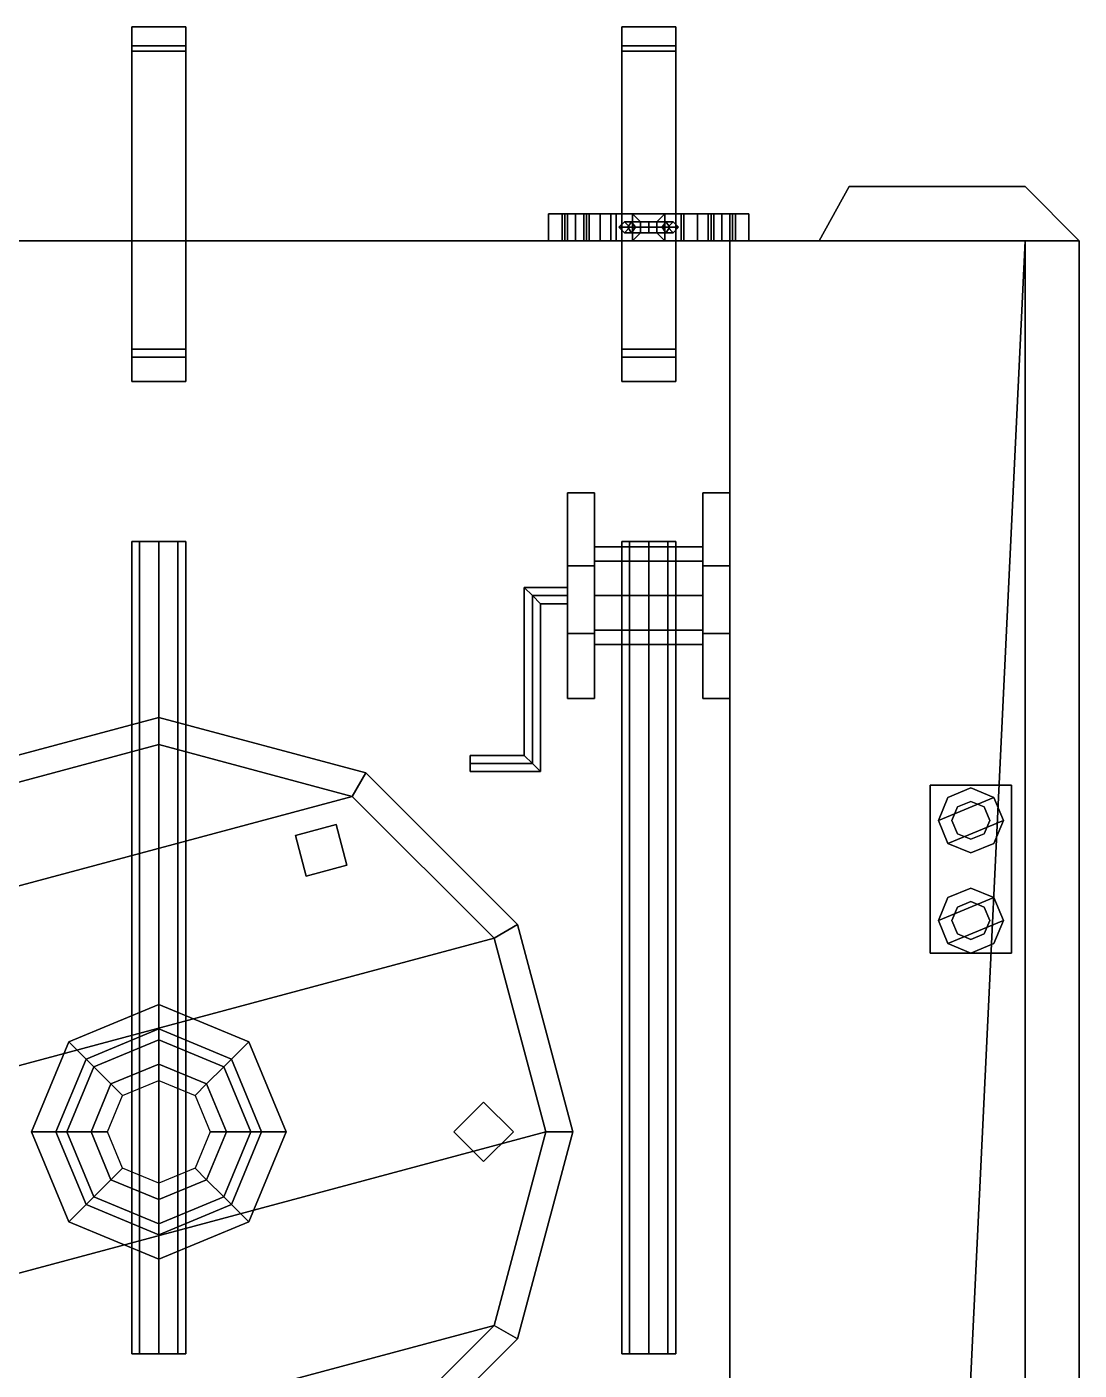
# Model space of a CAD drawing. Extents: x -3.4 to 3.4, y -22.9 to 23.6.
# Drawn here: x -0.487 to 3.4, y 18.62 to 23.58 of the extents above; entities that cross this region are included whole.
import ezdxf

# ---------------------------------------------------------------- set-up
doc = ezdxf.new("R2010")
doc.units = 0
doc.layers.get('0').update_dxf_attribs({"linetype": 'CONTINUOUS'})
doc.layers.add('SUPERSTRUCTURE', color=3, linetype='CONTINUOUS')

msp = doc.modelspace()

# ---------------------------------------------------------------- linework, layer by layer
for points in [[(0.1, 23.58, -0.13), (0.1, 23.58, -1.1), (-0.1, 23.58, -1.1), (-0.1, 23.58, -0.13)], [(-0.1, 23.58, -1.1), (-0.1, 22.27, -1.1), (-0.1, 22.27, -0.13), (-0.1, 23.58, -0.13)], [(0.1, 23.58, -1.1), (0.1, 23.51, -1.17), (-0.1, 23.51, -1.17), (-0.1, 23.58, -1.1)], [(-0.1, 23.51, -1.17), (-0.1, 22.39, -1.17), (-0.1, 22.27, -1.1), (-0.1, 23.58, -1.1)], [(0.1, 23.49, -0.07), (0.1, 23.58, -0.13), (-0.1, 23.58, -0.13), (-0.1, 23.49, -0.07)], [(-0.1, 23.58, -0.13), (-0.1, 22.27, -0.13), (-0.1, 22.36, -0.07), (-0.1, 23.49, -0.07)], [(0.1, 22.27, -0.13), (0.1, 22.27, -1.1), (0.1, 23.58, -1.1), (0.1, 23.58, -0.13)], [(0.1, 22.27, -1.1), (0.1, 22.39, -1.17), (0.1, 23.51, -1.17), (0.1, 23.58, -1.1)], [(0.1, 22.36, -0.07), (0.1, 22.27, -0.13), (0.1, 23.58, -0.13), (0.1, 23.49, -0.07)], [(1.71, 23.58, -1.1), (1.71, 22.27, -1.1), (1.71, 22.27, -0.13), (1.71, 23.58, -0.13)], [(1.91, 23.58, -0.13), (1.91, 23.58, -1.1), (1.71, 23.58, -1.1), (1.71, 23.58, -0.13)], [(1.71, 23.51, -1.17), (1.71, 22.39, -1.17), (1.71, 22.27, -1.1), (1.71, 23.58, -1.1)], [(1.91, 23.58, -1.1), (1.91, 23.51, -1.17), (1.71, 23.51, -1.17), (1.71, 23.58, -1.1)], [(1.71, 23.58, -0.13), (1.71, 22.27, -0.13), (1.71, 22.36, -0.07), (1.71, 23.49, -0.07)], [(1.91, 23.49, -0.07), (1.91, 23.58, -0.13), (1.71, 23.58, -0.13), (1.71, 23.49, -0.07)], [(1.91, 22.27, -0.13), (1.91, 22.27, -1.1), (1.91, 23.58, -1.1), (1.91, 23.58, -0.13)], [(1.91, 22.27, -1.1), (1.91, 22.39, -1.17), (1.91, 23.51, -1.17), (1.91, 23.58, -1.1)], [(1.91, 22.36, -0.07), (1.91, 22.27, -0.13), (1.91, 23.58, -0.13), (1.91, 23.49, -0.07)], [(0.1, 23.51, -1.17), (0.1, 22.39, -1.17), (-0.1, 22.39, -1.17), (-0.1, 23.51, -1.17)], [(-0.1, 23.49, -0.07), (-0.1, 22.36, -0.07), (0.1, 22.36, -0.07), (0.1, 23.49, -0.07)], [(1.91, 23.51, -1.17), (1.91, 22.39, -1.17), (1.71, 22.39, -1.17), (1.71, 23.51, -1.17)], [(1.71, 23.49, -0.07), (1.71, 22.36, -0.07), (1.91, 22.36, -0.07), (1.91, 23.49, -0.07)], [(2.55, 22.99, 1.36), (2.44, 22.79, 1.36), (2.44, 22.79, 1.56), (2.55, 22.99, 1.56)], [(3.2, 22.99, 1.36), (3.4, 22.79, 1.36), (2.44, 22.79, 1.36), (2.55, 22.99, 1.36)], [(2.55, 22.99, 1.56), (2.44, 22.79, 1.56), (3.4, 22.79, 1.56), (3.2, 22.99, 1.56)], [(3.2, 22.99, 1.56), (3.2, 22.99, 1.36), (2.55, 22.99, 1.36), (2.55, 22.99, 1.56)], [(3.4, 22.79, 1.56), (3.4, 22.79, 1.36), (3.2, 22.99, 1.36), (3.2, 22.99, 1.56)], [(1.58, 22.89, 0.53), (1.49, 22.89, 0.5), (1.44, 22.89, 0.54), (1.59, 22.89, 0.59)], [(1.59, 22.89, 0.59), (1.44, 22.89, 0.54), (1.44, 22.89, 0.67), (1.5, 22.89, 0.7)], [(1.44, 22.89, 0.54), (1.49, 22.89, 0.5), (1.49, 22.79, 0.5), (1.44, 22.79, 0.54)], [(1.44, 22.89, 0.67), (1.44, 22.89, 0.54), (1.44, 22.79, 0.54), (1.44, 22.79, 0.67)], [(1.5, 22.89, 0.7), (1.44, 22.89, 0.67), (1.44, 22.79, 0.67), (1.5, 22.79, 0.7)], [(1.63, 22.89, 0.47), (1.57, 22.89, 0.41), (1.49, 22.89, 0.5), (1.58, 22.89, 0.53)], [(1.49, 22.89, 0.5), (1.57, 22.89, 0.41), (1.57, 22.79, 0.41), (1.49, 22.79, 0.5)], [(2.12, 22.89, 0.25), (1.5, 22.89, 0.25), (1.51, 22.89, 0.33), (2.11, 22.89, 0.33)], [(1.54, 22.79, 0.25), (1.5, 22.79, 0.25), (1.5, 22.89, 0.25), (1.54, 22.89, 0.25)], [(1.51, 22.89, 0.33), (1.5, 22.89, 0.25), (1.5, 22.79, 0.25), (1.51, 22.79, 0.33)], [(1.5, 22.79, 0.7), (1.59, 22.79, 0.59), (1.59, 22.89, 0.59), (1.5, 22.89, 0.7)], [(1.69, 22.89, 0.33), (1.51, 22.89, 0.33), (1.51, 22.79, 0.33), (1.69, 22.79, 0.33)], [(1.94, 22.89, 0.14), (1.67, 22.89, 0.14), (1.54, 22.89, 0.25), (2.08, 22.89, 0.25)], [(1.54, 22.89, 0.25), (1.67, 22.89, 0.14), (1.67, 22.79, 0.14), (1.54, 22.79, 0.25)], [(1.75, 22.89, 0.41), (1.69, 22.89, 0.33), (1.57, 22.89, 0.41), (1.63, 22.89, 0.47)], [(1.57, 22.89, 0.41), (1.69, 22.89, 0.33), (1.69, 22.79, 0.33), (1.57, 22.79, 0.41)], [(1.58, 22.79, 0.53), (1.63, 22.79, 0.47), (1.63, 22.89, 0.47), (1.58, 22.89, 0.53)], [(1.59, 22.79, 0.59), (1.58, 22.79, 0.53), (1.58, 22.89, 0.53), (1.59, 22.89, 0.59)], [(1.63, 22.79, 0.47), (1.75, 22.79, 0.41), (1.75, 22.89, 0.41), (1.63, 22.89, 0.47)], [(1.94, 22.79, 0.14), (1.67, 22.79, 0.14), (1.67, 22.89, 0.14), (1.94, 22.89, 0.14)], [(1.93, 22.89, 0.33), (1.69, 22.89, 0.33), (1.75, 22.89, 0.41), (1.87, 22.89, 0.41)], [(1.78, 22.86, 1.33), (1.75, 22.89, 0.41), (1.75, 22.79, 0.41), (1.78, 22.82, 1.33)], [(1.87, 22.89, 0.41), (1.75, 22.89, 0.41), (1.78, 22.86, 1.33), (1.84, 22.86, 1.33)], [(1.84, 22.82, 1.33), (1.87, 22.79, 0.41), (1.87, 22.89, 0.41), (1.84, 22.86, 1.33)], [(2.05, 22.89, 0.41), (1.93, 22.89, 0.33), (1.87, 22.89, 0.41), (1.99, 22.89, 0.47)], [(1.99, 22.89, 0.47), (1.87, 22.89, 0.41), (1.87, 22.79, 0.41), (1.99, 22.79, 0.47)], [(2.11, 22.89, 0.33), (1.93, 22.89, 0.33), (1.93, 22.79, 0.33), (2.11, 22.79, 0.33)], [(2.05, 22.79, 0.41), (1.93, 22.79, 0.33), (1.93, 22.89, 0.33), (2.05, 22.89, 0.41)], [(2.08, 22.79, 0.25), (1.94, 22.79, 0.14), (1.94, 22.89, 0.14), (2.08, 22.89, 0.25)], [(2.13, 22.89, 0.5), (2.05, 22.89, 0.41), (1.99, 22.89, 0.47), (2.04, 22.89, 0.53)], [(2.04, 22.89, 0.53), (1.99, 22.89, 0.47), (1.99, 22.79, 0.47), (2.04, 22.79, 0.53)], [(2.12, 22.89, 0.7), (2.03, 22.89, 0.59), (2.03, 22.79, 0.59), (2.12, 22.79, 0.7)], [(2.18, 22.89, 0.67), (2.18, 22.89, 0.54), (2.03, 22.89, 0.59), (2.12, 22.89, 0.7)], [(2.03, 22.89, 0.59), (2.04, 22.89, 0.53), (2.04, 22.79, 0.53), (2.03, 22.79, 0.59)], [(2.18, 22.89, 0.54), (2.13, 22.89, 0.5), (2.04, 22.89, 0.53), (2.03, 22.89, 0.59)], [(2.13, 22.79, 0.5), (2.05, 22.79, 0.41), (2.05, 22.89, 0.41), (2.13, 22.89, 0.5)], [(2.12, 22.79, 0.25), (2.08, 22.79, 0.25), (2.08, 22.89, 0.25), (2.12, 22.89, 0.25)], [(2.11, 22.79, 0.33), (2.12, 22.79, 0.25), (2.12, 22.89, 0.25), (2.11, 22.89, 0.33)], [(2.12, 22.79, 0.7), (2.18, 22.79, 0.67), (2.18, 22.89, 0.67), (2.12, 22.89, 0.7)], [(2.18, 22.79, 0.54), (2.13, 22.79, 0.5), (2.13, 22.89, 0.5), (2.18, 22.89, 0.54)], [(2.18, 22.79, 0.67), (2.18, 22.79, 0.54), (2.18, 22.89, 0.54), (2.18, 22.89, 0.67)], [(1.72, 22.86, 1.42), (1.7, 22.84, 1.42), (1.7322, 22.84, 1.4978), (1.7464, 22.86, 1.4836)], [(1.7464, 22.86, 1.3564), (1.7322, 22.84, 1.3422), (1.7, 22.84, 1.42), (1.72, 22.86, 1.42)], [(1.7, 22.84, 1.42), (1.72, 22.82, 1.42), (1.7464, 22.82, 1.4836), (1.7322, 22.84, 1.4978)], [(1.7322, 22.84, 1.3422), (1.7464, 22.82, 1.3564), (1.72, 22.82, 1.42), (1.7, 22.84, 1.42)], [(1.74, 22.84, 1.42), (1.72, 22.86, 1.42), (1.7464, 22.86, 1.4836), (1.7605, 22.84, 1.4695)], [(1.7605, 22.84, 1.3705), (1.7464, 22.86, 1.3564), (1.72, 22.86, 1.42), (1.74, 22.84, 1.42)], [(1.72, 22.82, 1.42), (1.74, 22.84, 1.42), (1.7605, 22.84, 1.4695), (1.7464, 22.82, 1.4836)], [(1.7464, 22.82, 1.3564), (1.7605, 22.84, 1.3705), (1.74, 22.84, 1.42), (1.72, 22.82, 1.42)], [(1.7464, 22.86, 1.4836), (1.7322, 22.84, 1.4978), (1.81, 22.84, 1.53), (1.81, 22.86, 1.51)], [(1.81, 22.86, 1.33), (1.81, 22.84, 1.31), (1.7322, 22.84, 1.3422), (1.7464, 22.86, 1.3564)], [(1.7322, 22.84, 1.4978), (1.7464, 22.82, 1.4836), (1.81, 22.82, 1.51), (1.81, 22.84, 1.53)], [(1.81, 22.84, 1.31), (1.81, 22.82, 1.33), (1.7464, 22.82, 1.3564), (1.7322, 22.84, 1.3422)], [(1.7605, 22.84, 1.4695), (1.7464, 22.86, 1.4836), (1.81, 22.86, 1.51), (1.81, 22.84, 1.49)], [(1.81, 22.84, 1.35), (1.81, 22.86, 1.33), (1.7464, 22.86, 1.3564), (1.7605, 22.84, 1.3705)], [(1.7464, 22.82, 1.4836), (1.7605, 22.84, 1.4695), (1.81, 22.84, 1.49), (1.81, 22.82, 1.51)], [(1.81, 22.82, 1.33), (1.81, 22.84, 1.35), (1.7605, 22.84, 1.3705), (1.7464, 22.82, 1.3564)], [(1.84, 22.86, 1.33), (1.78, 22.86, 1.33), (1.78, 22.82, 1.33), (1.84, 22.82, 1.33)], [(1.8736, 22.86, 1.3564), (1.8878, 22.84, 1.3422), (1.81, 22.84, 1.31), (1.81, 22.86, 1.33)], [(1.8595, 22.84, 1.3705), (1.8736, 22.86, 1.3564), (1.81, 22.86, 1.33), (1.81, 22.84, 1.35)], [(1.81, 22.86, 1.51), (1.81, 22.84, 1.53), (1.8878, 22.84, 1.4978), (1.8736, 22.86, 1.4836)], [(1.81, 22.84, 1.49), (1.81, 22.86, 1.51), (1.8736, 22.86, 1.4836), (1.8595, 22.84, 1.4695)], [(1.8878, 22.84, 1.3422), (1.8736, 22.82, 1.3564), (1.81, 22.82, 1.33), (1.81, 22.84, 1.31)], [(1.8736, 22.82, 1.3564), (1.8595, 22.84, 1.3705), (1.81, 22.84, 1.35), (1.81, 22.82, 1.33)], [(1.81, 22.84, 1.53), (1.81, 22.82, 1.51), (1.8736, 22.82, 1.4836), (1.8878, 22.84, 1.4978)], [(1.81, 22.82, 1.51), (1.81, 22.84, 1.49), (1.8595, 22.84, 1.4695), (1.8736, 22.82, 1.4836)], [(1.88, 22.84, 1.42), (1.9, 22.86, 1.42), (1.8736, 22.86, 1.3564), (1.8595, 22.84, 1.3705)], [(1.8595, 22.84, 1.4695), (1.8736, 22.86, 1.4836), (1.9, 22.86, 1.42), (1.88, 22.84, 1.42)], [(1.9, 22.82, 1.42), (1.88, 22.84, 1.42), (1.8595, 22.84, 1.3705), (1.8736, 22.82, 1.3564)], [(1.8736, 22.82, 1.4836), (1.8595, 22.84, 1.4695), (1.88, 22.84, 1.42), (1.9, 22.82, 1.42)], [(1.9, 22.86, 1.42), (1.92, 22.84, 1.42), (1.8878, 22.84, 1.3422), (1.8736, 22.86, 1.3564)], [(1.8736, 22.86, 1.4836), (1.8878, 22.84, 1.4978), (1.92, 22.84, 1.42), (1.9, 22.86, 1.42)], [(1.92, 22.84, 1.42), (1.9, 22.82, 1.42), (1.8736, 22.82, 1.3564), (1.8878, 22.84, 1.3422)], [(1.8878, 22.84, 1.4978), (1.8736, 22.82, 1.4836), (1.9, 22.82, 1.42), (1.92, 22.84, 1.42)], [(3.2, 22.79, 1.36), (3.2, 22.79), (-3.2, 22.79), (-3.2, 22.79, 1.36)], [(3.2, 22.79), (2.7, 12.33, -1.51), (-2.7, 12.33, -1.51), (-3.2, 22.79)], [(3.2, 22.79, 1.6), (3.2, 22.79, 1.56), (-3.2, 22.79, 1.56), (-3.2, 22.79, 1.6)], [(2.44, 22.79, 1.56), (2.44, 22.79, 1.36), (-2.44, 22.79, 1.36), (-2.44, 22.79, 1.56)], [(2.11, 22.79, 1.6), (2.11, 10.5, 0.82), (3.2, 10.5, 0.82), (3.2, 22.79, 1.6)], [(3.2, 22.79), (3.2, 10.5, -1.26), (2.7, 12.33, -1.51), (3.2, 22.79)], [(3.2, 10.5, 0.58), (3.2, 10.5), (3.2, 22.79), (3.2, 22.79, 1.36)], [(3.4, 22.79, 1.36), (3.4, 10.5, 0.58), (3.2, 10.5, 0.58), (3.2, 22.79, 1.36)], [(3.2, 22.79, 1.56), (3.2, 10.5, 0.78), (3.4, 10.5, 0.78), (3.4, 22.79, 1.56)], [(3.2, 22.79), (3.2, 10.5), (3.2, 10.5, -1.26), (3.2, 22.79)], [(3.2, 22.79, 1.6), (3.2, 10.5, 0.82), (3.2, 10.5, 0.78), (3.2, 22.79, 1.56)], [(3.4, 10.5, 0.78), (3.4, 10.5, 0.58), (3.4, 22.79, 1.36), (3.4, 22.79, 1.56)], [(-0.1, 22.27, -1.1), (-0.1, 22.39, -1.17), (0.1, 22.39, -1.17), (0.1, 22.27, -1.1)], [(1.71, 22.27, -1.1), (1.71, 22.39, -1.17), (1.91, 22.39, -1.17), (1.91, 22.27, -1.1)], [(-0.1, 22.36, -0.07), (-0.1, 22.27, -0.13), (0.1, 22.27, -0.13), (0.1, 22.36, -0.07)], [(1.71, 22.36, -0.07), (1.71, 22.27, -0.13), (1.91, 22.27, -0.13), (1.91, 22.36, -0.07)], [(-0.1, 22.27, -0.13), (-0.1, 22.27, -1.1), (0.1, 22.27, -1.1), (0.1, 22.27, -0.13)], [(1.71, 22.27, -0.13), (1.71, 22.27, -1.1), (1.91, 22.27, -1.1), (1.91, 22.27, -0.13)], [(1.61, 21.59, 2.87), (1.61, 21.86, 2.57), (1.51, 21.86, 2.57), (1.51, 21.59, 2.87)], [(1.61, 21.86, 2.57), (1.61, 21.86, 1.83), (1.51, 21.86, 1.83), (1.51, 21.86, 2.57)], [(1.51, 21.86, 1.83), (1.51, 21.1, 1.87), (1.51, 21.1, 2.57), (1.51, 21.86, 2.57)], [(1.51, 21.86, 2.57), (1.51, 21.1, 2.57), (1.51, 21.34, 2.87), (1.51, 21.59, 2.87)], [(1.61, 21.1, 2.57), (1.61, 21.1, 1.87), (1.61, 21.86, 1.83), (1.61, 21.86, 2.57)], [(1.61, 21.34, 2.87), (1.61, 21.1, 2.57), (1.61, 21.86, 2.57), (1.61, 21.59, 2.87)], [(2.01, 21.86, 1.83), (2.01, 21.1, 1.87), (2.01, 21.1, 2.57), (2.01, 21.86, 2.57)], [(2.11, 21.86, 2.57), (2.11, 21.86, 1.83), (2.01, 21.86, 1.83), (2.01, 21.86, 2.57)], [(2.01, 21.86, 2.57), (2.01, 21.1, 2.57), (2.01, 21.34, 2.87), (2.01, 21.59, 2.87)], [(2.11, 21.59, 2.87), (2.11, 21.86, 2.57), (2.01, 21.86, 2.57), (2.01, 21.59, 2.87)], [(2.11, 21.1, 2.57), (2.11, 21.1, 1.87), (2.11, 21.86, 1.83), (2.11, 21.86, 2.57)], [(2.11, 21.34, 2.87), (2.11, 21.1, 2.57), (2.11, 21.86, 2.57), (2.11, 21.59, 2.87)], [(-0.1, 21.68, -0.71), (-0.0707, 21.68, -0.7807), (-0.0707, 18.68, -0.4807), (-0.1, 18.68, -0.41)], [(-0.0707, 21.68, -0.6393), (-0.1, 21.68, -0.71), (-0.1, 18.68, -0.41), (-0.0707, 18.68, -0.3393)], [(-0.0707, 21.68, -0.7807), (0, 21.68, -0.81), (0, 18.68, -0.51), (-0.0707, 18.68, -0.4807)], [(0, 21.68, -0.61), (-0.0707, 21.68, -0.6393), (-0.0707, 18.68, -0.3393), (0, 18.68, -0.31)], [(0, 21.68, -0.81), (0.0707, 21.68, -0.7807), (0.0707, 18.68, -0.4807), (0, 18.68, -0.51)], [(0.0707, 21.68, -0.6393), (0, 21.68, -0.61), (0, 18.68, -0.31), (0.0707, 18.68, -0.3393)], [(0.0707, 21.68, -0.7807), (0.1, 21.68, -0.71), (0.1, 18.68, -0.41), (0.0707, 18.68, -0.4807)], [(0.1, 21.68, -0.71), (0.0707, 21.68, -0.6393), (0.0707, 18.68, -0.3393), (0.1, 18.68, -0.41)], [(1.7393, 21.68, -0.6393), (1.71, 21.68, -0.71), (1.71, 18.68, -0.41), (1.7393, 18.68, -0.3393)], [(1.71, 21.68, -0.71), (1.7393, 21.68, -0.7807), (1.7393, 18.68, -0.4807), (1.71, 18.68, -0.41)], [(1.81, 21.68, -0.61), (1.7393, 21.68, -0.6393), (1.7393, 18.68, -0.3393), (1.81, 18.68, -0.31)], [(1.7393, 21.68, -0.7807), (1.81, 21.68, -0.81), (1.81, 18.68, -0.51), (1.7393, 18.68, -0.4807)], [(1.8807, 21.68, -0.6393), (1.81, 21.68, -0.61), (1.81, 18.68, -0.31), (1.8807, 18.68, -0.3393)], [(1.81, 21.68, -0.81), (1.8807, 21.68, -0.7807), (1.8807, 18.68, -0.4807), (1.81, 18.68, -0.51)], [(1.91, 21.68, -0.71), (1.8807, 21.68, -0.6393), (1.8807, 18.68, -0.3393), (1.91, 18.68, -0.41)], [(1.8807, 21.68, -0.7807), (1.91, 21.68, -0.71), (1.91, 18.68, -0.41), (1.8807, 18.68, -0.4807)], [(2.01, 21.6073, 2.5773), (2.01, 21.66, 2.45), (1.61, 21.66, 2.45), (1.61, 21.6073, 2.5773)], [(2.01, 21.66, 2.45), (2.01, 21.6073, 2.3227), (1.61, 21.6073, 2.3227), (1.61, 21.66, 2.45)], [(1.51, 21.59, 2.87), (1.51, 21.34, 2.87), (1.61, 21.34, 2.87), (1.61, 21.59, 2.87)], [(2.01, 21.48, 2.63), (2.01, 21.6073, 2.5773), (1.61, 21.6073, 2.5773), (1.61, 21.48, 2.63)], [(2.01, 21.6073, 2.3227), (2.01, 21.48, 2.27), (1.61, 21.48, 2.27), (1.61, 21.6073, 2.3227)], [(2.01, 21.59, 2.87), (2.01, 21.34, 2.87), (2.11, 21.34, 2.87), (2.11, 21.59, 2.87)], [(1.38, 21.48, 2.48), (1.35, 21.51, 2.45), (1.35, 20.89, 2.45), (1.38, 20.86, 2.48)], [(1.35, 21.51, 2.45), (1.38, 21.48, 2.42), (1.38, 20.86, 2.42), (1.35, 20.89, 2.45)], [(1.51, 21.48, 2.48), (1.51, 21.51, 2.45), (1.35, 21.51, 2.45), (1.38, 21.48, 2.48)], [(1.51, 21.51, 2.45), (1.51, 21.48, 2.42), (1.38, 21.48, 2.42), (1.35, 21.51, 2.45)], [(1.41, 21.45, 2.45), (1.38, 21.48, 2.48), (1.38, 20.86, 2.48), (1.41, 20.83, 2.45)], [(1.38, 21.48, 2.42), (1.41, 21.45, 2.45), (1.41, 20.83, 2.45), (1.38, 20.86, 2.42)], [(1.51, 21.45, 2.45), (1.51, 21.48, 2.48), (1.38, 21.48, 2.48), (1.41, 21.45, 2.45)], [(1.51, 21.48, 2.42), (1.51, 21.45, 2.45), (1.41, 21.45, 2.45), (1.38, 21.48, 2.42)], [(2.01, 21.3527, 2.5773), (2.01, 21.48, 2.63), (1.61, 21.48, 2.63), (1.61, 21.3527, 2.5773)], [(2.01, 21.48, 2.27), (2.01, 21.3527, 2.3227), (1.61, 21.3527, 2.3227), (1.61, 21.48, 2.27)], [(1.51, 21.34, 2.87), (1.51, 21.1, 2.57), (1.61, 21.1, 2.57), (1.61, 21.34, 2.87)], [(2.01, 21.3, 2.45), (2.01, 21.3527, 2.5773), (1.61, 21.3527, 2.5773), (1.61, 21.3, 2.45)], [(2.01, 21.3527, 2.3227), (2.01, 21.3, 2.45), (1.61, 21.3, 2.45), (1.61, 21.3527, 2.3227)], [(2.01, 21.34, 2.87), (2.01, 21.1, 2.57), (2.11, 21.1, 2.57), (2.11, 21.34, 2.87)], [(1.51, 21.1, 2.57), (1.51, 21.1, 1.87), (1.61, 21.1, 1.87), (1.61, 21.1, 2.57)], [(2.01, 21.1, 2.57), (2.01, 21.1, 1.87), (2.11, 21.1, 1.87), (2.11, 21.1, 2.57)], [(1.38, 20.86, 2.48), (1.35, 20.89, 2.45), (1.15, 20.89, 2.45), (1.15, 20.86, 2.48)], [(1.35, 20.89, 2.45), (1.38, 20.86, 2.42), (1.15, 20.86, 2.42), (1.15, 20.89, 2.45)], [(1.15, 20.86, 2.48), (1.15, 20.89, 2.45), (1.15, 20.86, 2.42), (1.15, 20.83, 2.45)], [(1.41, 20.83, 2.45), (1.38, 20.86, 2.48), (1.15, 20.86, 2.48), (1.15, 20.83, 2.45)], [(1.38, 20.86, 2.42), (1.41, 20.83, 2.45), (1.15, 20.83, 2.45), (1.15, 20.86, 2.42)], [(3.15, 20.78, 1.48), (3.15, 20.78, 1.47), (2.85, 20.78, 1.47), (2.85, 20.78, 1.48)], [(2.85, 20.78, 1.47), (2.85, 20.16, 1.43), (2.85, 20.16, 1.48), (2.85, 20.78, 1.48)], [(2.85, 20.78, 1.48), (2.85, 20.16, 1.48), (3.15, 20.16, 1.48), (3.15, 20.78, 1.48)], [(3, 20.77, 1.77), (2.9151, 20.7349, 1.77), (2.88, 20.65, 1.77), (3.0849, 20.7349, 1.77)], [(2.9151, 20.7349, 1.72), (2.88, 20.65, 1.72), (2.88, 20.65, 1.77), (2.9151, 20.7349, 1.77)], [(3.0849, 20.7349, 1.77), (2.88, 20.65, 1.77), (2.9151, 20.5651, 1.77), (3.12, 20.65, 1.77)], [(3, 20.77, 1.72), (2.9151, 20.7349, 1.72), (2.9151, 20.7349, 1.77), (3, 20.77, 1.77)], [(3.0849, 20.7349, 1.72), (3, 20.77, 1.72), (3, 20.77, 1.77), (3.0849, 20.7349, 1.77)], [(3.12, 20.65, 1.72), (3.0849, 20.7349, 1.72), (3.0849, 20.7349, 1.77), (3.12, 20.65, 1.77)], [(3.15, 20.16, 1.48), (3.15, 20.16, 1.43), (3.15, 20.78, 1.47), (3.15, 20.78, 1.48)], [(2.9505, 20.6995, 1.48), (2.93, 20.65, 1.48), (2.93, 20.65, 1.72), (2.9505, 20.6995, 1.72)], [(3, 20.72, 1.48), (2.9505, 20.6995, 1.48), (2.9505, 20.6995, 1.72), (3, 20.72, 1.72)], [(3.0495, 20.6995, 1.48), (3, 20.72, 1.48), (3, 20.72, 1.72), (3.0495, 20.6995, 1.72)], [(3.07, 20.65, 1.48), (3.0495, 20.6995, 1.48), (3.0495, 20.6995, 1.72), (3.07, 20.65, 1.72)], [(2.88, 20.65, 1.72), (2.9151, 20.5651, 1.72), (2.9151, 20.5651, 1.77), (2.88, 20.65, 1.77)], [(3.12, 20.65, 1.77), (2.9151, 20.5651, 1.77), (3, 20.53, 1.77), (3.0849, 20.5651, 1.77)], [(2.93, 20.65, 1.48), (2.9505, 20.6005, 1.48), (2.9505, 20.6005, 1.72), (2.93, 20.65, 1.72)], [(3.0495, 20.6005, 1.48), (3.07, 20.65, 1.48), (3.07, 20.65, 1.72), (3.0495, 20.6005, 1.72)], [(3.0849, 20.5651, 1.72), (3.12, 20.65, 1.72), (3.12, 20.65, 1.77), (3.0849, 20.5651, 1.77)], [(2.9505, 20.6005, 1.48), (3, 20.58, 1.48), (3, 20.58, 1.72), (2.9505, 20.6005, 1.72)], [(3, 20.58, 1.48), (3.0495, 20.6005, 1.48), (3.0495, 20.6005, 1.72), (3, 20.58, 1.72)], [(2.9151, 20.5651, 1.72), (3, 20.53, 1.72), (3, 20.53, 1.77), (2.9151, 20.5651, 1.77)], [(3, 20.53, 1.72), (3.0849, 20.5651, 1.72), (3.0849, 20.5651, 1.77), (3, 20.53, 1.77)], [(3, 20.4, 1.77), (2.9151, 20.3649, 1.77), (2.88, 20.28, 1.77), (3.0849, 20.3649, 1.77)], [(3, 20.4, 1.72), (2.9151, 20.3649, 1.72), (2.9151, 20.3649, 1.77), (3, 20.4, 1.77)], [(3.0849, 20.3649, 1.72), (3, 20.4, 1.72), (3, 20.4, 1.77), (3.0849, 20.3649, 1.77)], [(2.9151, 20.3649, 1.72), (2.88, 20.28, 1.72), (2.88, 20.28, 1.77), (2.9151, 20.3649, 1.77)], [(3.0849, 20.3649, 1.77), (2.88, 20.28, 1.77), (2.9151, 20.1951, 1.77), (3.12, 20.28, 1.77)], [(3, 20.35, 1.48), (2.9505, 20.3295, 1.48), (2.9505, 20.3295, 1.72), (3, 20.35, 1.72)], [(3.0495, 20.3295, 1.48), (3, 20.35, 1.48), (3, 20.35, 1.72), (3.0495, 20.3295, 1.72)], [(3.12, 20.28, 1.72), (3.0849, 20.3649, 1.72), (3.0849, 20.3649, 1.77), (3.12, 20.28, 1.77)], [(2.9505, 20.3295, 1.48), (2.93, 20.28, 1.48), (2.93, 20.28, 1.72), (2.9505, 20.3295, 1.72)], [(3.07, 20.28, 1.48), (3.0495, 20.3295, 1.48), (3.0495, 20.3295, 1.72), (3.07, 20.28, 1.72)], [(2.88, 20.28, 1.72), (2.9151, 20.1951, 1.72), (2.9151, 20.1951, 1.77), (2.88, 20.28, 1.77)], [(3.12, 20.28, 1.77), (2.9151, 20.1951, 1.77), (3, 20.16, 1.77), (3.0849, 20.1951, 1.77)], [(2.93, 20.28, 1.48), (2.9505, 20.2305, 1.48), (2.9505, 20.2305, 1.72), (2.93, 20.28, 1.72)], [(3.0495, 20.2305, 1.48), (3.07, 20.28, 1.48), (3.07, 20.28, 1.72), (3.0495, 20.2305, 1.72)], [(3.0849, 20.1951, 1.72), (3.12, 20.28, 1.72), (3.12, 20.28, 1.77), (3.0849, 20.1951, 1.77)], [(2.9151, 20.1951, 1.72), (3, 20.16, 1.72), (3, 20.16, 1.77), (2.9151, 20.1951, 1.77)], [(2.9505, 20.2305, 1.48), (3, 20.21, 1.48), (3, 20.21, 1.72), (2.9505, 20.2305, 1.72)], [(3, 20.21, 1.48), (3.0495, 20.2305, 1.48), (3.0495, 20.2305, 1.72), (3, 20.21, 1.72)], [(3, 20.16, 1.72), (3.0849, 20.1951, 1.72), (3.0849, 20.1951, 1.77), (3, 20.16, 1.77)], [(2.85, 20.16, 1.48), (2.85, 20.16, 1.43), (3.15, 20.16, 1.43), (3.15, 20.16, 1.48)], [(0, 19.97, 2.47), (-0.3323, 19.8323, 2.47), (-0.3323, 19.8323, 2.5), (0, 19.97, 2.5)], [(0, 19.97, 2.5), (-0.3323, 19.8323, 2.5), (-0.2687, 19.7687, 2.5), (0, 19.88, 2.5)], [(0.3323, 19.8323, 2.47), (0, 19.97, 2.47), (0, 19.97, 2.5), (0.3323, 19.8323, 2.5)], [(0.3323, 19.8323, 2.5), (0, 19.97, 2.5), (0, 19.88, 2.5), (0.2687, 19.7687, 2.5)], [(0, 19.88, 2.5), (-0.2687, 19.7687, 2.5), (-0.2404, 19.7404, 2.56), (0, 19.84, 2.56)], [(0.2687, 19.7687, 2.5), (0, 19.88, 2.5), (0, 19.84, 2.56), (0.2404, 19.7404, 2.56)], [(-0.3323, 19.8323, 2.47), (-0.47, 19.5, 2.47), (-0.47, 19.5, 2.5), (-0.3323, 19.8323, 2.5)], [(-0.3323, 19.8323, 2.5), (-0.47, 19.5, 2.5), (-0.38, 19.5, 2.5), (-0.2687, 19.7687, 2.5)], [(0, 19.84, 2.56), (-0.2404, 19.7404, 2.56), (-0.1768, 19.6768, 2.56), (0, 19.75, 2.56)], [(0.2404, 19.7404, 2.56), (0, 19.84, 2.56), (0, 19.75, 2.56), (0.1768, 19.6768, 2.56)], [(0.47, 19.5, 2.5), (0.3323, 19.8323, 2.5), (0.2687, 19.7687, 2.5), (0.38, 19.5, 2.5)], [(0.47, 19.5, 2.47), (0.3323, 19.8323, 2.47), (0.3323, 19.8323, 2.5), (0.47, 19.5, 2.5)], [(-0.2687, 19.7687, 2.5), (-0.38, 19.5, 2.5), (-0.34, 19.5, 2.56), (-0.2404, 19.7404, 2.56)], [(0, 19.75, 2.56), (-0.1768, 19.6768, 2.56), (-0.1344, 19.6344, 3.11), (0, 19.69, 3.11)], [(0.1768, 19.6768, 2.56), (0, 19.75, 2.56), (0, 19.69, 3.11), (0.1344, 19.6344, 3.11)], [(0.38, 19.5, 2.5), (0.2687, 19.7687, 2.5), (0.2404, 19.7404, 2.56), (0.34, 19.5, 2.56)], [(-0.2404, 19.7404, 2.56), (-0.34, 19.5, 2.56), (-0.25, 19.5, 2.56), (-0.1768, 19.6768, 2.56)], [(0.34, 19.5, 2.56), (0.2404, 19.7404, 2.56), (0.1768, 19.6768, 2.56), (0.25, 19.5, 2.56)], [(-0.1768, 19.6768, 2.56), (-0.25, 19.5, 2.56), (-0.19, 19.5, 3.11), (-0.1344, 19.6344, 3.11)], [(0.25, 19.5, 2.56), (0.1768, 19.6768, 2.56), (0.1344, 19.6344, 3.11), (0.19, 19.5, 3.11)], [(-0.47, 19.5, 2.47), (-0.3323, 19.1677, 2.47), (-0.3323, 19.1677, 2.5), (-0.47, 19.5, 2.5)], [(-0.47, 19.5, 2.5), (-0.3323, 19.1677, 2.5), (-0.2687, 19.2313, 2.5), (-0.38, 19.5, 2.5)], [(-0.38, 19.5, 2.5), (-0.2687, 19.2313, 2.5), (-0.2404, 19.2596, 2.56), (-0.34, 19.5, 2.56)], [(-0.34, 19.5, 2.56), (-0.2404, 19.2596, 2.56), (-0.1768, 19.3232, 2.56), (-0.25, 19.5, 2.56)], [(-0.25, 19.5, 2.56), (-0.1768, 19.3232, 2.56), (-0.1344, 19.3656, 3.11), (-0.19, 19.5, 3.11)], [(0.1768, 19.3232, 2.56), (0.25, 19.5, 2.56), (0.19, 19.5, 3.11), (0.1344, 19.3656, 3.11)], [(0.2404, 19.2596, 2.56), (0.34, 19.5, 2.56), (0.25, 19.5, 2.56), (0.1768, 19.3232, 2.56)], [(0.2687, 19.2313, 2.5), (0.38, 19.5, 2.5), (0.34, 19.5, 2.56), (0.2404, 19.2596, 2.56)], [(0.3323, 19.1677, 2.5), (0.47, 19.5, 2.5), (0.38, 19.5, 2.5), (0.2687, 19.2313, 2.5)], [(0.3323, 19.1677, 2.47), (0.47, 19.5, 2.47), (0.47, 19.5, 2.5), (0.3323, 19.1677, 2.5)], [(-0.1768, 19.3232, 2.56), (0, 19.25, 2.56), (0, 19.31, 3.11), (-0.1344, 19.3656, 3.11)], [(0, 19.25, 2.56), (0.1768, 19.3232, 2.56), (0.1344, 19.3656, 3.11), (0, 19.31, 3.11)], [(-0.2404, 19.2596, 2.56), (0, 19.16, 2.56), (0, 19.25, 2.56), (-0.1768, 19.3232, 2.56)], [(0, 19.16, 2.56), (0.2404, 19.2596, 2.56), (0.1768, 19.3232, 2.56), (0, 19.25, 2.56)], [(-0.2687, 19.2313, 2.5), (0, 19.12, 2.5), (0, 19.16, 2.56), (-0.2404, 19.2596, 2.56)], [(0, 19.12, 2.5), (0.2687, 19.2313, 2.5), (0.2404, 19.2596, 2.56), (0, 19.16, 2.56)], [(-0.3323, 19.1677, 2.5), (0, 19.03, 2.5), (0, 19.12, 2.5), (-0.2687, 19.2313, 2.5)], [(0, 19.03, 2.5), (0.3323, 19.1677, 2.5), (0.2687, 19.2313, 2.5), (0, 19.12, 2.5)], [(-0.3323, 19.1677, 2.47), (0, 19.03, 2.47), (0, 19.03, 2.5), (-0.3323, 19.1677, 2.5)], [(0, 19.03, 2.47), (0.3323, 19.1677, 2.47), (0.3323, 19.1677, 2.5), (0, 19.03, 2.5)]]:
    msp.add_3dface(points)
at = {"layer": 'SUPERSTRUCTURE'}
for points in [[(2.11, 14.95, 2.13), (2.11, 22.79, 1.8), (-2.11, 22.79, 1.8), (-2.11, 14.95, 2.13)], [(2.11, 22.79, 1.8), (2.11, 22.79, 1.6), (-2.11, 22.79, 1.6), (-2.11, 22.79, 1.8)], [(2.11, 10.5, 0.82), (2.11, 22.79, 1.6), (2.11, 14.95, 2.13), (2.11, 10.5, 2.13)], [(2.11, 22.79, 1.6), (2.11, 22.79, 1.6), (2.11, 22.79, 1.8), (2.11, 14.95, 2.13)], [(0, 21.03, 2.41), (-0.765, 20.825, 2.41), (-0.765, 20.825, 3.41), (0, 21.03, 3.41)], [(0, 21.03, 3.41), (-0.765, 20.825, 3.41), (-0.715, 20.7384, 3.41), (0, 20.93, 3.41)], [(0.765, 20.825, 2.41), (0, 21.03, 2.41), (0, 21.03, 3.41), (0.765, 20.825, 3.41)], [(0.765, 20.825, 3.41), (0, 21.03, 3.41), (0, 20.93, 3.41), (0.715, 20.7384, 3.41)], [(-1.2384, 20.215, 2.47), (0.715, 20.7384, 2.47), (0, 20.93, 2.47), (-0.715, 20.7384, 2.47)], [(-0.715, 20.7384, 2.41), (0, 20.93, 2.41), (0, 20.93, 3.41), (-0.715, 20.7384, 3.41)], [(0, 20.93, 2.41), (0.715, 20.7384, 2.41), (0.715, 20.7384, 3.41), (0, 20.93, 3.41)], [(1.325, 20.265, 3.41), (0.765, 20.825, 3.41), (0.715, 20.7384, 3.41), (1.2384, 20.215, 3.41)], [(1.325, 20.265, 2.41), (0.765, 20.825, 2.41), (0.765, 20.825, 3.41), (1.325, 20.265, 3.41)], [(-1.43, 19.5, 2.47), (1.2384, 20.215, 2.47), (0.715, 20.7384, 2.47), (-1.2384, 20.215, 2.47)], [(0.715, 20.7384, 2.41), (1.2384, 20.215, 2.41), (1.2384, 20.215, 3.41), (0.715, 20.7384, 3.41)], [(0.655, 20.6345, 1.89), (0.5047, 20.5942, 1.89), (0.5047, 20.5942, 2.41), (0.655, 20.6345, 2.41)], [(0.6953, 20.4842, 1.89), (0.655, 20.6345, 1.89), (0.655, 20.6345, 2.41), (0.6953, 20.4842, 2.41)], [(0.5047, 20.5942, 1.89), (0.545, 20.444, 1.89), (0.545, 20.444, 2.41), (0.5047, 20.5942, 2.41)], [(0.545, 20.444, 1.89), (0.6953, 20.4842, 1.89), (0.6953, 20.4842, 2.41), (0.545, 20.444, 2.41)], [(1.53, 19.5, 3.41), (1.325, 20.265, 3.41), (1.2384, 20.215, 3.41), (1.43, 19.5, 3.41)], [(1.53, 19.5, 2.41), (1.325, 20.265, 2.41), (1.325, 20.265, 3.41), (1.53, 19.5, 3.41)], [(-1.2384, 18.785, 2.47), (1.43, 19.5, 2.47), (1.2384, 20.215, 2.47), (-1.43, 19.5, 2.47)], [(1.2384, 20.215, 2.41), (1.43, 19.5, 2.41), (1.43, 19.5, 3.41), (1.2384, 20.215, 3.41)], [(1.2, 19.61, 1.93), (1.09, 19.5, 1.93), (1.09, 19.5, 2.41), (1.2, 19.61, 2.41)], [(1.31, 19.5, 1.93), (1.2, 19.61, 1.93), (1.2, 19.61, 2.41), (1.31, 19.5, 2.41)], [(-0.715, 18.2616, 2.47), (1.2384, 18.785, 2.47), (1.43, 19.5, 2.47), (-1.2384, 18.785, 2.47)], [(1.09, 19.5, 1.93), (1.2, 19.39, 1.94), (1.2, 19.39, 2.41), (1.09, 19.5, 2.41)], [(1.2, 19.39, 1.94), (1.31, 19.5, 1.93), (1.31, 19.5, 2.41), (1.2, 19.39, 2.41)], [(1.43, 19.5, 2.41), (1.2384, 18.785, 2.41), (1.2384, 18.785, 3.41), (1.43, 19.5, 3.41)], [(1.325, 18.735, 3.41), (1.53, 19.5, 3.41), (1.43, 19.5, 3.41), (1.2384, 18.785, 3.41)], [(1.325, 18.735, 2.41), (1.53, 19.5, 2.41), (1.53, 19.5, 3.41), (1.325, 18.735, 3.41)], [(0, 18.07, 2.47), (0.715, 18.2616, 2.47), (1.2384, 18.785, 2.47), (-0.715, 18.2616, 2.47)], [(1.2384, 18.785, 2.41), (0.715, 18.2616, 2.41), (0.715, 18.2616, 3.41), (1.2384, 18.785, 3.41)], [(0.765, 18.175, 3.41), (1.325, 18.735, 3.41), (1.2384, 18.785, 3.41), (0.715, 18.2616, 3.41)], [(0.765, 18.175, 2.41), (1.325, 18.735, 2.41), (1.325, 18.735, 3.41), (0.765, 18.175, 3.41)]]:
    msp.add_3dface(points, dxfattribs=at)

doc.saveas('drawing.dxf')
